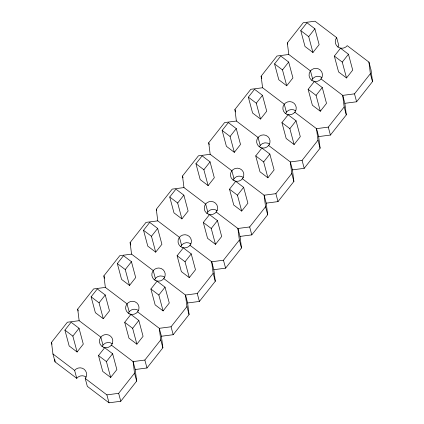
<?xml version="1.0" encoding="UTF-8"?>
<svg xmlns="http://www.w3.org/2000/svg" width="424" height="424" viewBox="0 0 424 424"><rect width="100%" height="100%" fill="white"/><g stroke="black" fill="none" stroke-linecap="round" stroke-linejoin="round"><path stroke-width="0.64" d="M86.167 377.106A6.715 6.588 -15 0 0 76.749 378.335L55.067 361.895L52.947 353.961L51.495 342.401L67.379 322.224L79.15 320.687L100.833 337.128L102.953 345.062M79.15 320.687L77.698 309.123L93.587 288.945L105.353 287.408L127.036 303.854L129.161 311.783M105.353 287.408L103.901 275.844L119.791 255.672L131.557 254.135L153.239 270.576L155.364 278.51M131.557 254.135L130.11 242.57L145.994 222.393L157.765 220.856L179.442 237.302L181.567 245.231M157.765 220.856L156.313 209.292L172.202 189.12L183.968 187.583L205.651 204.024L207.776 211.952M183.968 187.583L182.516 176.018L198.406 155.841L210.172 154.304L231.854 170.75L233.979 178.679M210.172 154.304L208.719 142.74L224.609 122.568L236.38 121.031L258.057 137.471L260.182 145.4M236.38 121.031L234.928 109.466L250.817 89.289L262.583 87.752L284.266 104.198L286.391 112.127M262.583 87.752L261.131 76.188L277.02 56.016L288.786 54.479L310.469 70.919L312.594 78.848M288.786 54.479L287.334 42.914L303.224 22.737L314.995 21.2L336.672 37.641L338.797 45.575A6.715 6.588 -15 0 0 337.912 47.069M64.914 330.105L71.105 322.245L79.039 328.261L83.29 344.124L77.099 351.984L69.165 345.968L64.914 330.105L72.849 336.121L77.099 351.984M91.118 296.827L97.308 288.967L105.242 294.982L109.493 310.845L103.302 318.705L95.368 312.689L91.118 296.827L99.052 302.847L103.302 318.705M117.326 263.553L123.517 255.693L131.445 261.709L135.696 277.572L129.506 285.431L121.577 279.416L117.326 263.553L125.255 269.569L129.506 285.431M143.529 230.274L149.72 222.415L157.654 228.43L161.904 244.293L155.714 252.153L147.78 246.137L143.529 230.274L151.463 236.29L155.714 252.153M169.733 197.001L175.923 189.141L183.857 195.157L188.108 211.019L181.917 218.879L173.983 212.864L169.733 197.001L177.667 203.017L181.917 218.879M195.941 163.722L202.131 155.862L210.06 161.878L214.311 177.741L208.12 185.601L200.192 179.585L195.941 163.722L203.87 169.738L208.12 185.601M222.144 130.449L228.335 122.589L236.269 128.605L240.514 144.462L234.324 152.327L226.395 146.312L222.144 130.449L230.078 136.464L234.324 152.327M248.347 97.17L254.538 89.31L262.472 95.326L266.723 111.189L260.532 119.049L252.598 113.033L248.347 97.17L256.281 103.186L260.532 119.049M274.556 63.897L280.746 56.037L288.675 62.052L292.926 77.91L286.735 85.775L278.806 79.754L274.556 63.897L282.485 69.912L286.735 85.775M300.759 30.618L306.95 22.758L314.878 28.774L319.129 44.637L312.939 52.497L305.01 46.481L300.759 30.618L308.693 36.634L312.939 52.497M72.849 336.121L79.039 328.261M99.052 302.847L105.242 294.982M125.255 269.569L131.445 261.709M151.463 236.29L157.654 228.43M177.667 203.017L183.857 195.157M203.87 169.738L210.06 161.878M230.078 136.464L236.269 128.605M256.281 103.186L262.472 95.326M282.485 69.912L288.675 62.052M308.693 36.634L314.878 28.774M98.495 355.572L104.686 347.712L112.614 353.727L116.865 369.59L110.675 377.45L102.746 371.435L98.495 355.572L106.424 361.587L110.675 377.45M124.698 322.298L130.889 314.433L138.823 320.449L143.073 336.311L136.883 344.171L128.949 338.156L124.698 322.298L132.632 328.314L136.883 344.171M150.902 289.02L157.092 281.16L165.026 287.175L169.277 303.038L163.086 310.898L155.152 304.882L150.902 289.02L158.836 295.035L163.086 310.898M177.11 255.741L183.301 247.881L191.229 253.897L195.48 269.759L189.29 277.619L181.361 271.604L177.11 255.741L185.039 261.762L189.29 277.619M203.313 222.468L209.504 214.608L217.438 220.623L221.683 236.486L215.498 244.346L207.564 238.33L203.313 222.468L211.247 228.483L215.498 244.346M229.517 189.189L235.707 181.329L243.641 187.344L247.892 203.207L241.701 211.067L233.767 205.052L229.517 189.189L237.451 195.204L241.701 211.067M255.725 155.915L261.915 148.056L269.844 154.071L274.095 169.934L267.904 177.794L259.976 171.778L255.725 155.915L263.654 161.931L267.904 177.794M281.928 122.637L288.119 114.777L296.053 120.792L300.298 136.655L294.108 144.515L286.179 138.5L281.928 122.637L289.862 128.652L294.108 144.515M308.131 89.363L314.322 81.503L322.256 87.519L326.507 103.377L320.316 111.242L312.382 105.226L308.131 89.363L316.066 95.379L320.316 111.242M334.34 56.085L340.53 48.225L348.459 54.24L352.71 70.103L346.519 77.963L338.585 71.948L334.34 56.085L342.269 62.1L346.519 77.963M106.424 361.587L112.614 353.727M132.632 328.314L138.823 320.449M158.836 295.035L165.026 287.175M185.039 261.762L191.229 253.897M211.247 228.483L217.438 220.623M237.451 195.204L243.641 187.344M263.654 161.931L269.844 154.071M289.862 128.652L296.053 120.792M316.066 95.379L322.256 87.519M342.269 62.1L348.459 54.24M52.947 353.961L74.624 370.406A6.715 6.588 -15 0 1 84.042 369.177A6.715 6.588 -15 0 1 85.203 378.425L106.88 394.871L118.651 393.334L134.541 373.157L133.088 361.593L111.406 345.152M85.203 378.425L87.328 386.359L109.005 402.8L120.776 401.263L136.666 381.086L135.214 369.521L133.088 361.593L144.854 360.056L160.744 339.878L159.292 328.319L137.609 311.873M135.214 369.521L146.98 367.984L162.869 347.812L161.417 336.248L159.292 328.319L171.063 326.782L186.947 306.605L185.495 295.04L163.818 278.6M161.417 336.248L173.183 334.711L189.072 314.534L187.62 302.969L185.495 295.04L197.266 293.503L213.155 273.326L211.703 261.767L190.021 245.321M187.62 302.969L199.391 301.432L215.281 281.26L213.828 269.696L211.703 261.767L223.469 260.225L239.359 240.053L237.906 228.488L216.224 212.048M213.828 269.696L225.595 268.159L241.484 247.982L240.032 236.417L237.906 228.488L249.672 226.951L265.562 206.774L264.11 195.21L242.433 178.769M240.032 236.417L251.798 234.88L267.687 214.708L266.235 203.144L264.11 195.21L275.881 193.673L291.77 173.501L290.318 161.936L268.636 145.49M266.235 203.144L278.006 201.607L293.89 181.43L292.443 169.865L290.318 161.936L302.084 160.399L317.974 140.222L316.521 128.657L294.839 112.217M292.443 169.865L304.209 168.328L320.099 148.156L318.647 136.592L316.521 128.657L328.287 127.121L344.177 106.949L342.724 95.384L321.048 78.938M318.647 136.592L330.413 135.055L346.302 114.878L344.85 103.313L342.724 95.384L354.496 93.847L370.38 73.67L368.933 62.105L347.251 45.665A6.715 6.588 -15 0 1 337.833 46.894A6.715 6.588 -15 0 1 336.672 37.641M344.85 103.313L356.621 101.776L372.505 81.599L371.053 70.04L368.933 62.105M370.38 73.67L372.505 81.599M354.496 93.847L356.621 101.776M344.177 106.949L346.302 114.878M328.287 127.121L330.413 135.055M317.974 140.222L320.099 148.156M287.334 42.914L287.663 44.133M302.084 160.399L304.209 168.328M291.77 173.501L293.89 181.43M261.131 76.188L261.783 78.631M275.881 193.673L278.006 201.607M265.562 206.774L267.687 214.708M234.928 109.466L235.58 111.904M249.672 226.951L251.798 234.88M239.359 240.053L241.484 247.982M208.719 142.74L209.212 144.573M223.469 260.225L225.595 268.159M213.155 273.326L215.281 281.26M182.516 176.018L183.009 177.847M197.266 293.503L199.391 301.432M186.947 306.605L189.072 314.534M156.313 209.292L156.642 210.516M171.063 326.782L173.183 334.711M160.744 339.878L162.869 347.812M130.11 242.57L130.762 245.008M144.854 360.056L146.98 367.984M134.541 373.157L136.666 381.086M103.901 275.844L104.558 278.287M118.651 393.334L120.776 401.263M106.88 394.871L109.005 402.8M77.698 309.123L78.186 310.951M74.624 370.406L76.749 378.335M51.495 342.401L51.982 344.23M54.749 359.324L55.067 361.895M311.704 80.343A6.715 6.588 -15 0 1 322.007 77.618M102.067 346.551A6.715 6.588 -15 0 1 112.371 343.832M285.5 113.621A6.715 6.588 -15 0 1 295.804 110.897M259.297 146.895A6.715 6.588 -15 0 1 269.6 144.171M233.094 180.173A6.715 6.588 -15 0 1 243.392 177.449M128.271 313.278A6.715 6.588 -15 0 1 138.574 310.554M154.479 279.999A6.715 6.588 -15 0 1 164.777 277.275M180.682 246.726A6.715 6.588 -15 0 1 190.986 244.001M206.886 213.447A6.715 6.588 -15 0 1 217.189 210.723M313.14 81.032A6.715 6.588 -15 0 0 322.415 74.062A6.715 6.588 -15 0 0 311.719 69.7A6.715 6.588 -15 0 0 313.14 81.032M103.498 347.24A6.715 6.588 -15 0 0 112.773 340.271A6.715 6.588 -15 0 0 102.078 335.909A6.715 6.588 -15 0 0 103.498 347.24M286.937 114.305A6.715 6.588 -15 0 0 296.212 107.336A6.715 6.588 -15 0 0 285.511 102.974A6.715 6.588 -15 0 0 286.937 114.305M260.728 147.584A6.715 6.588 -15 0 0 270.003 140.614A6.715 6.588 -15 0 0 259.308 136.252A6.715 6.588 -15 0 0 260.728 147.584M234.525 180.857A6.715 6.588 -15 0 0 243.8 173.888A6.715 6.588 -15 0 0 233.105 169.526A6.715 6.588 -15 0 0 234.525 180.857M129.707 313.961A6.715 6.588 -15 0 0 138.982 306.992A6.715 6.588 -15 0 0 128.281 302.635A6.715 6.588 -15 0 0 129.707 313.961M155.91 280.688A6.715 6.588 -15 0 0 165.185 273.719A6.715 6.588 -15 0 0 154.49 269.357A6.715 6.588 -15 0 0 155.91 280.688M182.113 247.409A6.715 6.588 -15 0 0 191.388 240.44A6.715 6.588 -15 0 0 180.693 236.083A6.715 6.588 -15 0 0 182.113 247.409M208.322 214.136A6.715 6.588 -15 0 0 217.597 207.166A6.715 6.588 -15 0 0 206.896 202.804A6.715 6.588 -15 0 0 208.322 214.136"/></g></svg>
